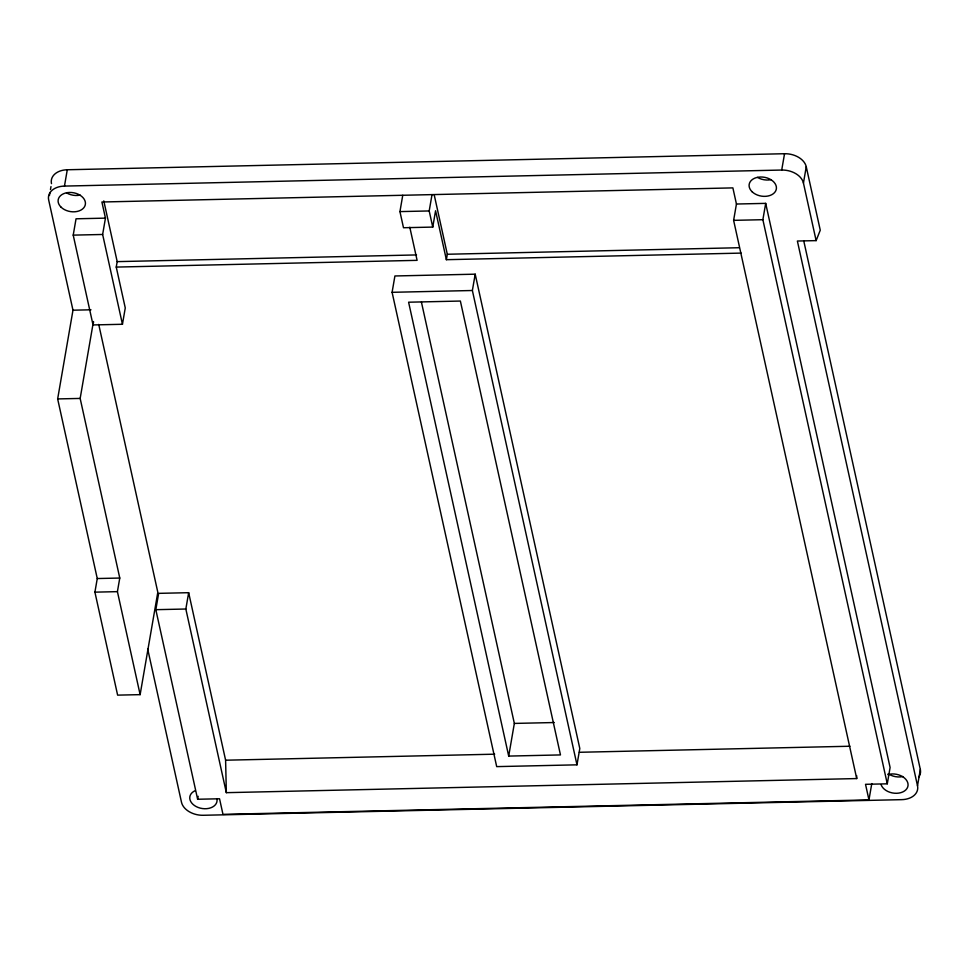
<?xml version="1.0" encoding="UTF-8"?>
<svg xmlns="http://www.w3.org/2000/svg" width="969" height="969" viewBox="0 0 969 969"><rect width="100%" height="100%" fill="white"/><g stroke="black" fill="none" stroke-linecap="round" stroke-linejoin="round"><path stroke-width="1.45" d="M49.443 195.496L49.952 192.528M50.461 189.561L50.982 186.593M98.729 324.409L157.814 592.289L140.13 694.64L117.624 695.136L94.914 592.156L97.263 578.541L57.655 398.925L72.978 310.201L48.668 199.953A19.138 13.239 9.8 0 1 64.463 186.084L67.285 169.757L784.539 153.72A19.138 13.239 9.8 0 1 806.256 166.741L820.259 230.198L816.128 240.615L797.378 241.027L917.51 785.798A19.138 13.239 9.8 0 1 901.715 799.655L203.211 815.28A19.138 13.239 9.8 0 1 181.494 802.259L147.663 648.855M73.22 235.128L76.042 218.8L105.451 218.134L102.641 234.474L122.445 324.276L93.036 324.942L73.22 235.128L102.641 234.474M140.13 694.64L117.419 591.647L119.768 578.045L80.161 398.429L93.448 321.526M93.036 324.942L93.545 321.962M122.445 324.276L125.267 307.948L116.244 267.081L117.188 261.63L103.792 200.898M871.785 783.582L868.963 799.909L222.979 814.36L219.539 798.771L197.628 799.255L155.827 609.683L158.65 593.355L188.664 592.689L225.607 760.205L226.334 792.666L856.717 778.567L856.644 775.612M226.334 792.666L185.842 609.016L188.664 592.689M197.628 799.255L198.148 796.288M741.176 253.103L446.37 259.692L435.578 210.757L432.755 227.085L403.492 227.739L399.943 211.605L402.753 195.278M392.094 292.311L394.916 275.971L475.198 274.179L579.801 748.492L576.979 764.832L496.697 766.624L392.094 292.311L472.375 290.506L576.979 764.832M432.755 227.085L429.194 210.951L432.017 194.624M446.37 259.692L447.303 254.253L434.233 194.963M472.375 290.506L475.198 274.179M508.701 756.086L408.603 302.207L460.372 301.044L560.47 754.924L508.701 756.086L514.345 723.419L421.418 302.074M856.717 778.567L733.618 220.351L736.44 204.023L732.879 187.889L101.902 202L105.451 218.134M868.963 799.909L865.523 784.309L887.277 783.824L762.869 219.697L765.692 203.369L736.44 204.023M816.128 240.615L803.446 183.068A19.138 13.239 9.8 0 0 781.717 170.047L784.539 153.72M803.446 183.068L806.256 166.741M887.277 783.824L890.099 767.496L765.692 203.369M917.51 785.798L920.332 769.471L803.773 240.954M64.463 186.084L781.717 170.047M399.943 211.605L429.194 210.951M733.618 220.351L762.869 219.697M117.188 261.63L416.537 254.932M447.303 254.253L739.093 247.725M116.244 267.081L417.106 260.346L409.802 227.243M72.978 310.201L90.989 309.789M57.655 398.925L80.161 398.429M97.263 578.541L119.768 578.045M94.914 592.156L117.419 591.647M155.827 609.683L185.842 609.016M514.345 723.419L554.28 722.535M225.607 760.205L494.687 754.185M579.341 752.283L849.934 746.239M51.49 183.625A19.138 13.239 9.8 0 1 67.285 169.757M920.332 769.471A19.138 13.239 9.8 0 1 918.818 777.005M902.781 776.557A13.772 9.533 9.8 0 1 888.246 773.734M80.148 195.084A13.772 9.533 9.8 0 1 66.546 192.867M771.142 179.628A13.772 9.533 9.8 0 1 757.552 177.412M216.959 799.013A13.772 9.533 9.8 0 1 198.185 807.48A13.772 9.533 9.8 0 1 195.084 790.716M887.786 774.619A13.772 9.533 9.8 0 1 906.899 780.82A13.772 9.533 9.8 0 1 898.857 793.09A13.772 9.533 9.8 0 1 881.136 784.757M752.138 191.789A13.772 9.533 9.8 0 0 775.527 191.256A13.772 9.533 9.8 0 0 760.629 177A13.772 9.533 9.8 0 0 752.138 191.789M61.144 207.245A13.772 9.533 9.8 0 0 84.533 206.724A13.772 9.533 9.8 0 0 69.635 192.456A13.772 9.533 9.8 0 0 61.144 207.245"/></g></svg>
